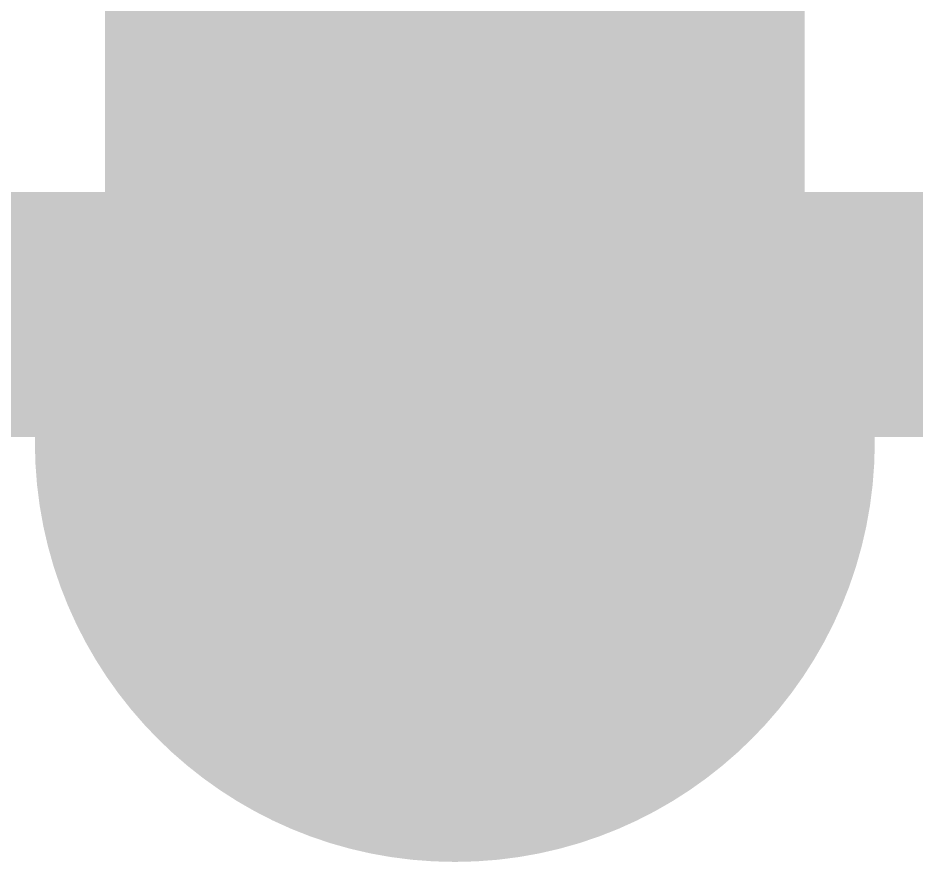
# Model space of a CAD drawing. Header units: inches. Extents: x -3 to 191, y -18 to 93.
# Drawn here: x 118.938 to 119.579, y 59.2 to 59.803 of the extents above; entities that cross this region are included whole.
import ezdxf

# ---------------------------------------------------------------- set-up
doc = ezdxf.new("R2010")
doc.units = ezdxf.units.IN
for name, color, linetype in [('Bottom Layer', 5, 'Continuous'), ('GND 1', 90, 'Continuous'), ('GND 2', 156, 'Continuous'), ('Mechanical 13', 56, 'Continuous'), ('PWR', 16, 'Continuous'), ('Signal L4', 76, 'Continuous'), ('Top Layer', 1, 'Continuous'), ('Via Holes', 16, 'Continuous')]:
    doc.layers.add(name, color=color, linetype=linetype)

# ---------------------------------------------------------------- blocks, each defined once
blk = doc.blocks.new('CAP_0805_B_68')
at = {"layer": 'Mechanical 13'}
blk.add_lwpolyline([(2.159, -1.143, 0.175, 0.175, 0), (2.159, 1.143, 0.175, 0.175, 0)], format="xyseb", dxfattribs=at)

msp = doc.modelspace()

# ---------------------------------------------------------------- hatches: boundary and pattern name
at = {"layer": 'Bottom Layer'}
h = msp.add_hatch(color=5, dxfattribs=at)
edge = h.paths.add_edge_path()
edge.add_arc((119.25, 59.5), 0.3, 0, 360)
at = {"layer": 'GND 1'}
h = msp.add_hatch(color=90, dxfattribs=at)
edge = h.paths.add_edge_path()
edge.add_arc((119.25, 59.5), 0.3, 0, 360)
at = {"layer": 'GND 2'}
h = msp.add_hatch(color=156, dxfattribs=at)
edge = h.paths.add_edge_path()
edge.add_arc((119.25, 59.5), 0.3, 0, 360)
at = {"layer": 'PWR'}
h = msp.add_hatch(color=16, dxfattribs=at)
edge = h.paths.add_edge_path()
edge.add_arc((119.25, 59.5), 0.3, 0, 360)
at = {"layer": 'Signal L4'}
h = msp.add_hatch(color=76, dxfattribs=at)
edge = h.paths.add_edge_path()
edge.add_arc((119.25, 59.5), 0.3, 0, 360)
at = {"layer": 'Top Layer'}
h = msp.add_hatch(color=1, dxfattribs=at)
edge = h.paths.add_edge_path()
edge.add_arc((119.25, 59.5), 0.3, 0, 360)
at = {"layer": 'Via Holes'}
h = msp.add_hatch(color=7, dxfattribs=at)
edge = h.paths.add_edge_path()
edge.add_arc((119.25, 59.5), 0.15, 0, 360)

# ---------------------------------------------------------------- linework, layer by layer
at = {"layer": 'Bottom Layer'}
for points in [[(119.25001, 59.50001, 0.5, 0.5, 0), (119.25001, 60.60699, 0.5, 0.5, 0)], [(119.25, 59.5, 0.5, 0.5, 0), (119.25001, 59.50001, 0.5, 0.5, 0)]]:
    msp.add_lwpolyline(points, format="xyseb", dxfattribs=at)
for points in [[(119.125, 59.5, 0.25, 0.25, 1), (119.375, 59.5, 0.25, 0.25, 1)], [(119.12501, 59.50001, 0.25, 0.25, 1), (119.375, 59.50001, 0.25, 0.25, 1)], [(119.12501, 59.50001, 0.25, 0.25, 1), (119.375, 59.50001, 0.25, 0.25, 1)]]:
    msp.add_lwpolyline(points, format="xyseb", close=True, dxfattribs=at)

# ---------------------------------------------------------------- block references
at = {"rotation": 270}
msp.add_blockref('CAP_0805_B_68', (119.25001, 61.75), dxfattribs=at)

doc.saveas('drawing.dxf')
